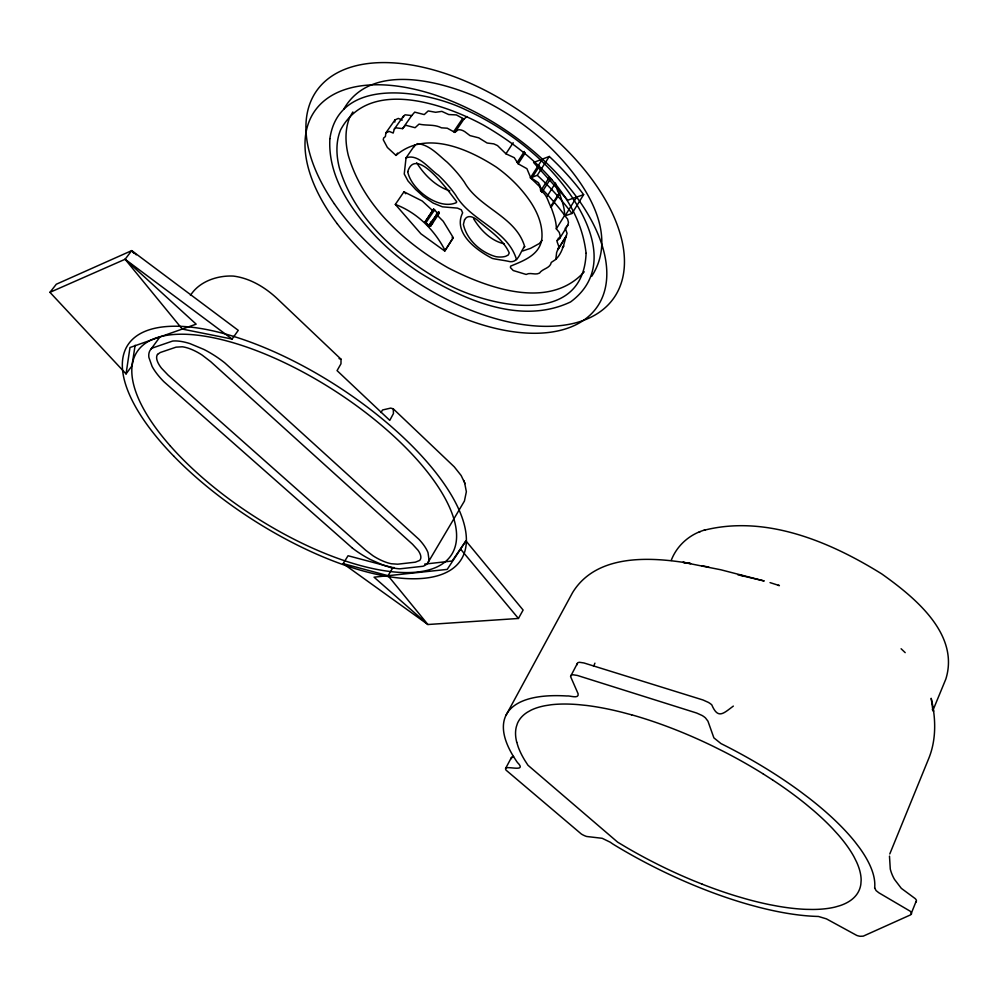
<?xml version="1.0" encoding="UTF-8"?>
<svg xmlns="http://www.w3.org/2000/svg" width="999" height="999" viewBox="0 0 999 999"><rect width="100%" height="100%" fill="white"/><g stroke="black" fill="none" stroke-linecap="round" stroke-linejoin="round"><path stroke-width="1.5" d="M558.541 237.974L557.005 241.496L558.878 246.666L556.618 252.597L555.819 259.378L551.273 262.425C550.124 268.556 542.594 268.444 539.485 273.102C535.164 275.437 530.519 272.053 526.148 274.45L513.224 270.529L510.439 267.607L510.601 266.134C523.988 260.589 540.834 254.62 541.97 237.3C542.694 220.679 534.065 205.407 523.876 192.894A84.54 46.441 34.7 0 0 496.478 167.22C468.219 148.876 425.599 129.72 395.979 155.407L387.387 147.477L383.266 139.773L383.641 137.999L385.414 136.526L385.839 132.892L394.967 119.942L398.314 118.419L402.31 120.08M932.729 706.917L932.654 708.428L931.168 698.289C935.901 718.006 936.513 739.497 928.72 758.541L889.784 853.958M429.021 559.815L428.009 552.659A47.652 18.694 31.1 0 0 418.968 539.335L224.725 362.824A51.936 20.954 34.5 0 0 203.896 349.438L189.96 343.619A51.936 20.954 34.5 0 0 172.64 341.046L152.123 348.114A51.361 20.43 34.6 0 0 148.901 357.442L152.085 366.396A51.361 20.43 34.6 0 0 163.861 381.68L352.385 548.089M889.485 856.118L890.284 869.093A35.277 30.332 58.5 0 0 894.467 879.357L901.323 888.348L915.146 898.563A9.853 3.359 23.7 0 1 916.458 900.511L910.701 914.809L863.236 936.15L860.139 936.288A9.266 2.947 24.5 0 1 856.792 935.439L826.435 918.868L818.418 916.458A204.208 70.08 26.4 0 1 804.719 915.633A204.408 70.155 26.4 0 1 758.341 907.129L750.037 904.894A204.383 70.142 26.4 0 1 614.01 844.742A17.108 5.382 27.1 0 1 610.401 842.294L602.197 838.298L586.663 836.488A8.392 2.61 27.5 0 1 581.406 834.065L506.131 770.217A8.616 2.772 28.3 0 1 505.956 767.969C509.303 766.408 524.85 771.453 518.918 764.085A17.657 5.819 28.2 0 1 516.733 761.538L513.573 756.668A204.458 70.167 26.4 0 1 566.945 695.991C569.143 695.279 579.27 699.412 578.109 693.768L570.541 676.485L577.572 663.036A10.14 3.909 28 0 1 579.52 662.3L583.94 662.961L702.971 699.974L708.378 702.397A10.527 4.146 26.3 0 1 711.763 704.832C718.069 719.617 723.351 713.448 733.341 706.093M126.061 373.913L129.982 347.527L196.166 324.163L125.1 259.265L49.95 292.332L126.061 373.913L131.943 365.909L135.127 345.254M932.554 709.765L932.954 707.292L932.504 709.964M557.042 240.397L559.602 238.561L560.202 235.752L559.278 232.43L556.331 228.833C556.393 221.353 553.621 214.473 551.136 207.243C547.752 201.736 547.302 194.355 540.671 190.884L539.947 185.539L538.411 182.73L530.619 177.547L526.923 168.694L518.169 163.811L514.285 157.705L505.931 153.784L497.49 145.567L493.781 143.868L487.137 143.019L478.758 137.85L470.017 135.602L466.371 132.855A7.93 4.545 36.1 0 0 458.004 129.895L454.895 132.392L447.265 128.209L441.433 127.822C434.253 124.101 426.823 125.874 419.043 124.101L415.097 127.71L405.544 125.212L402.572 128.634L395.829 127.822L394.318 129.083L393.194 133.054L389.173 131.393L385.839 132.892M555.819 259.378C563.236 251.898 563.985 242.432 567.07 233.354L565.222 228.172M559.602 238.561L567.832 225.212L568.456 222.377L567.557 219.043L564.622 215.447C564.747 207.942 562.025 201.024 559.59 193.769L557.767 191.458L555.469 183.042L546.952 196.553M911.45 914.135L911.488 913.123A9.89 3.309 23.8 0 0 910.164 911.188L878.895 892.819L876.086 890.596L874.712 887.999M577.26 663.511L577.172 664.697M394.967 119.942L394.817 122.09M433.529 211.413L422.215 200.986L403.958 191.808L395.329 204.42L420.916 233.816L444.755 251.049L453.259 237.662L443.231 221.278L436.338 214.348M444.755 251.049L453.259 237.662M594.917 663.161L593.581 666.345M402.884 117.62L404.982 114.798L411.725 115.572L414.71 112.125L424.238 114.585L428.196 110.926L435.614 112.288L441.858 111.376L448.701 114.548L456.368 114.91L463.948 119.068L467.082 116.546M516.533 259.578C507.43 229.283 470.716 221.229 455.756 195.205A86.189 45.504 35.7 0 0 438.399 175.225C429.345 169.118 418.169 153.172 406.031 157.917L404.245 174.013L408.017 180.981L415.696 189.523L423.451 196.478L433.166 203.072L442.395 206.83L457.505 208.117L461.301 209.815L462.649 212.812C452.622 232.867 476.773 250.549 492.495 258.479C498.364 259.765 504.383 260.314 510.164 261.701C518.818 262.387 520.104 251.561 524.675 246.578C515.859 216.259 479.133 208.242 464.398 182.193A85.802 45.929 35.8 0 0 447.19 162.213C438.311 154.932 429.158 144.368 417.045 143.644M414.298 146.728L414.972 144.992L406.031 157.917M932.791 710.701L945.841 679.058C959.927 633.878 914.135 596.94 881.78 573.938C830.032 541.683 765.734 514.585 704.058 530.269M513.598 756.443L511.388 757.654A8.591 2.822 28.3 0 0 511.55 758.666M671.191 560.476C676.835 545.504 689.722 534.203 705.044 529.907M505.681 768.268L511.575 757.267M505.919 715.459L572.614 592.544C596.64 553.346 651.273 556.818 690.609 563.536L682.879 562.275L720.803 569.767L764.198 580.981L737.799 574.75M465.934 540.909L447.215 569.393L374.051 577.185L427.909 624.512L388.049 575.699L392.907 567.669L348.064 555.744L343.156 563.611L427.909 624.512L518.431 618.468L523.114 610.052L465.934 540.909L452.135 561.013L424.675 564.098M343.793 109.091C369.967 63.474 436.551 79.833 475.549 96.578A153.659 85.09 34.8 0 1 541.595 139.323C576.947 171.016 622.377 228.746 591.67 276.373M352.859 111.963L349.812 117.145A140.622 77.997 34.9 0 0 348.301 155.419C362.899 205.307 404.17 242.732 448.064 267.807C487.275 287.974 549.213 310.701 584.24 271.765M427.984 562.599L464.423 501.048L466.358 491.733L464.547 482.38M557.679 249.9L565.846 236.613M558.266 249.026L566.445 235.739M542.42 159.091L530.394 177.859A172.952 91.995 34.5 0 1 565.072 215.821L576.685 197.065M565.072 215.821L571.99 213.486L583.628 194.655A182.043 98.764 34.7 0 0 549.288 156.468L533.578 162.475L567.757 200.175L583.628 194.655M556.331 228.833L564.622 215.447M551.136 207.243L559.59 193.769M550.499 206.843L558.941 193.369M541.933 192.357L550.486 178.858L549.238 177.372L540.671 190.884M380.931 412.525L382.58 409.965L390.684 408.104L393.256 408.828L454.233 466.808L461.163 475.536L465.022 483.616M531.58 178.396L539.448 166.109M530.394 177.859L537.262 175.3L549.288 156.468M517.182 162.525L524.363 151.461M518.169 163.811L525.349 152.76M505.931 153.784L513.174 142.732M425.05 221.84L429.008 225.512L438.711 211.863L439.248 213.262L430.794 225.961L428.022 225.574L425.05 221.84L433.541 209.166L437.462 212.824M429.008 225.512L438.711 211.863M429.558 226.411L437.999 213.724L439.248 213.262M425.287 221.753L433.778 209.078M426.236 222.315L434.715 209.628M570.679 675.936L570.978 675.486A10.177 3.846 28 0 1 572.927 674.762L577.36 675.449L696.64 713.024L702.072 715.471A10.577 4.083 26.4 0 1 705.469 717.919L707.954 721.178L713.885 737.874L720.978 743.581A204.108 70.055 26.4 0 1 742.195 754.682A204.433 70.155 26.4 0 1 800.361 791.57L808.865 797.989A204.495 70.18 26.4 0 1 855.119 842.032L859.602 847.926A204.408 70.155 26.4 0 1 873.376 874.674A204.208 70.08 26.4 0 1 874.649 888.036M453.596 131.781L462.662 118.456M454.895 132.392L463.948 119.068M395.979 155.407L397.602 153.072M402.572 128.634L411.725 115.572M394.318 129.083L403.459 116.071M136.289 254.82L131.718 250.624L125.1 259.265L182.268 329.071L232.093 339.061L238.262 330.344L131.718 250.624L56.306 284.228L49.95 292.332M150.924 349.238L160.115 336.725M190.447 295.392C199.226 281.431 217.47 275.249 233.416 276.086C249.85 278.159 264.735 287.1 276.735 298.177L341.034 359.228L340.971 363.798L337.063 370.617L389.772 420.367L393.444 413.549L393.256 408.828M916.433 901.523L915.671 902.222M542.095 240.409L539.235 243.581L530.581 248.326L522.839 250.924M566.283 226.723L567.832 225.212M562.35 247.627L563.923 246.154M523.551 247.527L524.675 246.578M699.138 532.067L700.137 531.705M391.096 567.869L394.155 567.519M339.086 358.616L341.034 359.228M740.808 575.312L743.468 575.811M701.798 565.684L708.865 567.145M437.999 213.724L436.476 212.899M631.643 714.859L622.052 712.299A190.16 65.222 26.4 0 0 586.625 705.469L578.683 704.657A190.16 65.222 26.4 0 0 551.048 704.77L545.317 705.669A190.472 65.322 26.4 0 0 531.043 710.164L527.31 712.262A190.16 65.222 26.4 0 0 517.47 723.326L516.358 726.723A190.16 65.222 26.4 0 0 516.733 742.257M504.12 243.793C490.784 240.747 480.444 229.995 473.563 218.669M343.156 563.611L388.049 575.699M449.825 190.871C435.926 186.513 424.288 174.987 416.72 162.812M778.221 585.227L779.395 585.601L770.054 582.617M383.129 565.097L370.542 559.59A47.14 18.257 31.2 0 1 352.372 548.089M702.21 884.177L693.506 880.681A190.16 65.222 26.4 0 1 658.89 864.947L650.449 860.651A189.648 65.022 26.4 0 1 625.661 846.965L617.657 842.169L527.971 765.259L524.837 760.401A189.66 65.035 26.4 0 1 518.094 746.603L516.77 742.269M395.329 204.42C416.983 212.487 434.503 229.97 444.98 250.299M550.486 178.858L551.91 179.62M763.336 774L772.602 779.944M125.1 259.265L232.093 339.061M430.394 222.078L432.567 223.776M901.11 648.751L905.194 652.647M403.958 191.808L405.794 193.756M460.901 549.487L518.431 618.468M131.718 250.624L133.679 253.034M452.16 237.275L453.034 238.424M430.244 224.563L430.794 225.961M463.823 480.494L464.273 481.668M433.541 209.166L433.691 209.915M933.491 710.451L933.615 711.288M702.16 884.165A190.16 65.222 26.4 0 0 736.563 896.178L745.017 898.65A190.497 65.347 26.4 0 0 769.392 904.607L777.172 906.081A190.16 65.222 26.4 0 0 806.006 909.352L812.524 909.465A190.16 65.222 26.4 0 0 835.201 907.03L839.909 905.668A190.197 65.235 26.4 0 0 860.851 884.227L861.138 880.281A190.16 65.222 26.4 0 0 856.605 862.025L854.045 856.892A190.16 65.222 26.4 0 0 838.099 834.652L832.729 828.745A190.447 65.31 26.4 0 0 813.536 810.551L806.168 804.382A190.16 65.222 26.4 0 0 772.564 779.919M763.298 773.975A190.16 65.222 26.4 0 0 723.788 751.598L713.536 746.478A190.197 65.235 26.4 0 0 631.593 714.797M383.129 565.097A47.14 18.257 31.2 0 0 399.9 568.831L422.964 566.271A47.652 18.694 31.1 0 0 429.021 559.815M537.262 175.3A183.204 97.49 34.5 0 1 571.99 213.486M586.088 253.334C583.016 330.669 482.267 305.769 439.997 280.232C395.979 255.07 354.445 217.807 339.373 167.919A141.284 77.285 34.7 0 1 340.622 129.845C368.569 77.71 443.194 103.209 483.528 125.137C531.268 152.772 579.557 195.492 586.088 253.334M329.895 138.636C327.61 176.623 351.311 210.352 376.173 236.775A145.155 79.233 34.7 0 0 419.443 272.515C462.762 299.5 520.504 325.674 570.566 301.948C625.998 260.889 571.166 185.652 532.779 152.984A154.37 84.316 34.7 0 0 466.358 110.077C426.011 90.222 338.923 75.2 329.895 138.636M407.742 171.703C410.951 189.223 438.686 210.664 456.468 202.585L456.643 201.686C450.549 193.981 415.971 144.38 407.742 171.703M464.523 219.892L463.386 224.45C466.808 239.885 480.906 252.535 495.941 256.681A29.483 16.021 33.8 0 0 505.644 256.318L508.279 254.995L509.24 252.934C503.371 239.485 489.36 230.607 478.496 221.091C474.737 217.595 467.919 213.611 464.523 219.892M157.542 354.395L157.03 355.319A28.659 11.389 34.8 0 0 161.513 368.219L168.044 375.062L365.734 550.274L373.064 555.806A26.074 10.065 31.1 0 0 391.258 563.748L397.677 564.198L415.347 562.175L419.568 560.476A26.411 10.34 30.9 0 0 418.019 550.262L412.55 544.255L210.677 361.638L202.16 355.095A29.046 11.738 34.7 0 0 182.355 346.79L176.074 347.153L160.29 352.497L157.542 354.395M334.403 203.921A181.144 99.713 34.8 0 0 609.278 303.671A181.144 99.713 34.8 0 0 451.86 75.812A181.144 99.713 34.8 0 0 334.403 203.921M173.789 456.168A198.214 79.046 32.8 0 0 460.826 560.102A198.214 79.046 32.8 0 0 248.389 341.358A198.214 79.046 32.8 0 0 173.789 456.168M337.163 223.651A171.853 93.194 34.7 0 0 595.991 308.504A171.853 93.194 34.7 0 0 434.602 94.843A171.853 93.194 34.7 0 0 337.163 223.651M170.092 445.704A187.1 74.575 32.8 0 0 446.853 560.339A187.1 74.575 32.8 0 0 265.559 354.245A187.1 74.575 32.8 0 0 170.092 445.704"/></g></svg>
